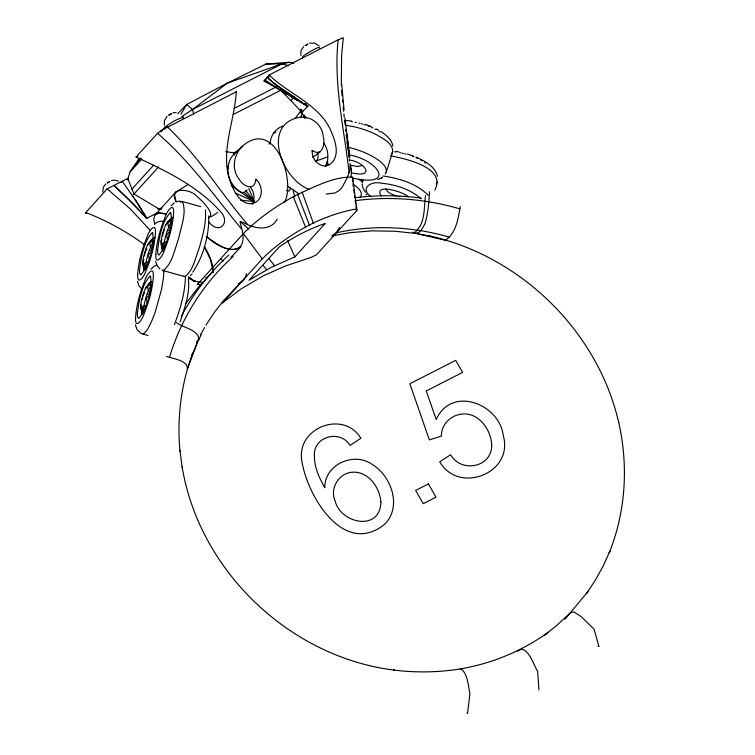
<?xml version="1.0" encoding="UTF-8"?>
<svg xmlns="http://www.w3.org/2000/svg" width="755" height="755" viewBox="0 0 755 755"><rect width="100%" height="100%" fill="white"/><g stroke="black" fill="none" stroke-linecap="round" stroke-linejoin="round"><path stroke-width="1.13" d="M213.108 272.159L213.108 271.036M142.497 299.414C142.421 292.525 146.291 285.56 151.755 281.473M144.62 255.907C144.582 248.65 148.773 241.298 154.803 237.306M162.759 235.919C162.721 228.661 166.912 221.309 172.942 217.317M163.844 270.715L163.448 277.812L161.561 289.25L155.134 312.343L151.576 321.517L147.178 330.086L143.799 333.804L141.883 333.502M185.456 276.783C184.966 293.28 180.134 309.371 174.386 324.725M362.06 183.701L363.061 188.439L365.467 192.251M208.757 221.715C218.101 235.126 231.615 223.235 220.29 211.381C197.687 186.174 166.308 171.026 136.042 157.021L157.55 133.324L161.372 130.388L236.296 91.761C234.531 123.367 217.751 156.37 232.663 187.268C236.032 195.139 242.78 205.435 252.746 203.425C263.58 200.726 263.533 185.522 255.822 179.265L255.379 179.624M326.217 194.101L334.975 192.959L338.655 190.921L341.751 187.919L347.423 177.482L349.603 170.866L350.518 165.241L351.528 170.3L351.132 176.84M341.59 56.087L341.298 84.985M301.292 112.287L300.801 109.013L301.283 112.419M351.509 172.602L350.716 168.11M341.656 55.266L343.317 37.75L338.127 39.798L269.176 74.981L263.995 81.04L280.549 90.27L281.87 89.59M270.139 144.026C270.196 136.598 274.707 129.549 281.502 126.576M290.203 187.702C290.515 189.864 288.448 192.846 286.438 190.326M425.527 195.498C424.14 205.634 425.008 216.657 420.195 225.962C418.355 227.831 415.439 234.399 412.485 232.238M208.757 217.799C216.072 213.91 200.783 199.622 196.828 196.272C190.788 188.769 167.402 186.07 176.321 202.132M338.127 39.798C333.436 84.277 344.129 128.765 349.121 172.584M174.509 194.809L176.038 201.481M362.249 182.578L362.9 180.115M385.182 174.065C389.155 168.497 382.011 162.816 377.944 159.805C369.091 153.699 358.87 149.849 348.47 147.329M386.315 171.989L392.732 151.623C392.789 142.959 382.879 138.59 376.5 134.739C366.911 129.954 356.52 126.717 345.884 125.377M434.776 190.166C446.969 167.308 405.039 158.729 390.495 155.766M326.972 164.901C328.35 157.436 328.699 149.339 323.527 143.016M358.955 179.209L362.306 181.719L362.815 180.247M174.537 194.592L175.66 192.232L188.335 184.296M142.393 314.042C139.694 307.134 140.6 298.565 144.818 292.421M418.629 234.069L445.403 240.25C456.35 233.021 458.058 218.516 460.295 206.606M255.822 179.265C254.926 191.581 243.44 186.74 239.354 179.435C230.832 169.309 233.776 153.727 243.346 145.394C274.905 119.12 295.601 179.294 284.786 202.057M187.259 369.233C188.788 360.739 173.395 358.767 166.534 356.511M339.533 227.368L336.126 232.842L331.728 235.947L349.98 232.7L372.007 230.851L395.243 231.266L412.796 233.144M362.306 181.719L362.711 180.445M169.545 357.143C181.087 318.676 203.218 283.389 233.116 256.53M127.595 179.652L130.077 171.932L139.241 158.286M187.712 368.308L196.8 343.902M222.527 302.868L262.268 258.899C275.905 245.082 292.213 233.984 309.38 225.028C323.083 217.969 337.74 212.731 352.84 209.607C353.85 209.333 357.842 208.72 356.596 210.768L316.402 254.841L311.202 257.332L284.748 266.26L263.212 275.905L241.298 288.759L222.47 302.887M350.518 165.241L349.924 166.921M180.067 321.904C184.588 308.182 190.128 293.582 188.344 278.954M392.732 151.623L391.6 153.69M437.353 182.012L436.211 184.088M293.903 96.829L291.024 100.67L301.094 111.504M300.669 117.723L302.472 113.363M182.257 467.807L179.86 450.103L180.001 451.141C176.859 418.015 181.04 384.21 192.77 353.047L192.129 354.897L198.763 339.505C198.688 329.548 183.003 327.887 176.425 322.611M303.689 117.195L304.652 115.062M105.672 183.927L103.303 187.344L102.737 191.987M167.072 116.251L164.411 120.545L164.345 125.311M303.614 46.584L300.952 50.868L300.886 55.634M304.624 118.573L305.605 116.478M198.763 339.505L196.555 342.61M196.659 342.402L197.886 339.892M198.678 339.778L201.17 334.767M564.976 619.176L588.494 590.929L586.446 593.6L595.384 580.114L603.217 565.92L609.908 551.103L609.219 552.849C625.876 511.475 628.575 465.08 618.553 421.734L618.713 422.489C597.705 331.049 520.78 256.209 429.435 235.89L430.256 236.098L413.221 232.974M313.297 156.247L312.985 156.804M181.37 316.26C193.469 293.336 209.579 272.517 228.803 255.114M200.443 334.927L204.52 327.632M247.121 189.892C241.977 197.461 233.786 187.061 231.228 182.049C225.481 172.631 227.283 157.625 236.994 151.84M325.433 166.591L327.311 161.145L327.878 163.693M180.974 114.165L186.721 104.454L227.283 83.182L265.93 64.033L289.231 62.306L293.855 63.184M146.932 248.914C142.723 255.058 141.808 263.627 144.516 270.535L143.601 268.431L142.912 260.975L144.035 259.729M164.505 229.879C160.89 235.89 160.079 243.997 162.655 250.547M205.945 325.235L206.917 323.65M252.095 204.303C255.596 198.961 254.01 191.883 250.367 187.051M153.548 241.27C148.735 249.688 145.715 259.814 145.687 269.544L143.337 264.996L145.649 262.447L148.622 261.966M171.687 221.281C166.874 229.699 163.854 239.816 163.826 249.556L161.476 245.007L161.051 240.987L162.174 239.741M151.425 284.777C146.612 293.195 143.592 303.321 143.563 313.051L141.213 308.502L140.789 304.482M207.408 322.866L215.147 311.381L223.508 300.65L244.252 278.991L245.913 276.245L246.347 273.546M305.209 45.526L307.776 44.054M107.257 182.87L109.824 181.398L108.682 182.332M171.262 113.826L170.526 114.392M307.804 44.149L306.757 44.913M154.803 237.476L152.019 239.278L147.499 245.092M151.755 281.587L149.896 282.785L145.375 288.599M277.198 219.12C270.696 231.379 255.237 228.944 245.224 223.452C243.252 222.952 239.099 219.894 240.354 223.791C251.934 258.144 224.008 253.104 206.228 236.296M185.758 303.633L198.876 286.636L213.212 271.356M301.056 111.136L301.811 110.117M295.177 118.554L301.424 110.032M148.65 243.818L152.019 239.278M165.638 225.103L170.158 219.28L172.942 217.487M146.527 287.325L149.896 282.785M140.77 157.908L130.077 171.932L141.883 158.918M160.721 131.748L165.421 126.491M161.23 209.418L158.786 208.852L133.975 193.988L127.727 178.491L107.163 188.844L85.287 213.146L86.551 213.155M319.827 48.16C319.582 45.574 312.391 50.717 310.324 51.5C308.408 53.095 301.302 55.964 302.434 58.059M160.626 131.681L165.892 127.321M175.66 192.232L154.709 215.373L153.727 219.384L154.737 224.528M136.447 202.453L135.891 200.811M171.159 205.728L174.263 202.84M150.896 269.224L154.001 266.336L156.946 265.005M356.955 209.975L352.566 177.217C334.05 176.189 313.693 187.306 296.555 194.979C277.17 205.256 258.767 217.912 243.384 233.635L197.395 284.427L198.244 283.871M166.789 223.829L170.158 219.28L172.206 219.299M152.34 250.575L148.499 254.812L149.433 260.645M170.479 230.586L166.647 234.824L167.383 239.486M166.761 241.977L163.788 242.459L161.476 245.007L161.74 248.442L163.089 251.472M150.217 294.082L146.385 298.319L147.31 304.142M146.498 305.473L143.526 305.954L141.213 308.502L142.384 313.957M121.159 182.455L122.263 181.238L135.985 200.953M126.991 179.303L127.727 178.491M131.559 189.533L153.699 165.128M133.286 194.781L158.597 166.893M230.964 257.408L241.128 246.611M294.875 256.889L325.207 223.461C308.899 229.02 293.468 237.051 279.331 246.876L249.008 280.294L270.828 267.506L294.875 256.889L287.617 240.647M133.522 194.497L133.975 193.988M243.148 280.284L238.967 283.436M235.098 152.472L242.78 146.328M156.54 213.91L155.285 214.684L159.248 212.976L166.364 214.156M235.324 152.227L234.909 152.661L235.749 152.538M155.285 214.684L158.276 213.108L162.891 213.25M302.085 112.599L301.245 112.825L303.208 110.777M302.821 111.183L308.361 106.011M235.551 92.535L236.296 91.761M177.708 113.778L186.721 104.454L192.468 109.55L193.657 113.967M183.003 118.129L183.559 116.95L174.688 120.658L167.289 125.396L165.449 127.085L165.59 127.755M517.741 651.31L518.411 650.65M240.222 247.196C229.331 254.388 216.647 243.648 207.729 237.485M359.984 197.451C364.344 192.582 357.313 186.976 353.5 184.446M192.1 274.008L190.42 275.424M268.789 144.016L270.488 142.487M366.071 194.922L367.043 194.054M192.799 272.168C203.586 256.002 209.192 235.305 208.757 215.902M518.76 650.338C527.603 644.902 533.757 665.419 537.654 671.431L538.938 689.919M181.927 116.496L192.468 109.55L227.283 83.182L282.059 63.835L289.231 62.306M311.815 150.821L312.362 150.415C321.819 157.436 325.764 143.856 323.225 136.636C322.47 124.301 310.23 114.93 298.197 117.553C260.928 126.104 283.002 180.52 309.116 189.269M312.872 157.323L320.318 151.764M154.822 223.791L158.38 221.668L162.249 221.13M180.256 202.17L182.38 201.51C187.136 213.052 180.813 226.821 178.633 238.627C174.537 249.329 172.659 263.08 163.344 270.535L162.146 270.007M217.695 212.448L211.06 216.883M362.023 165.656L357.275 166.487L351.084 165.307M406.643 196.045L405.161 196.668M170.215 114.581L168.676 115.185L171.234 113.731M377.726 179.558L381.115 178.152M381.577 177.878L382.474 177.359L380.256 178.652M273.367 133.399L275.877 132.068M108.361 182.512L107.342 182.946M136.042 157.021L137.797 156.115M306.181 45.234L305.265 45.602M192.468 109.55L282.059 63.835L288.693 65.694M266.1 79.379L264.911 79.983L283.625 92.091M263.995 81.04L265.184 80.436M276.037 86.948L276.84 86.542M233.974 108.465L277.028 86.495M233.333 114.449L282.691 89.26M157.38 212.872L146.668 218.318L145.262 216.77M171.376 220.828L167.95 222.555L168.374 226.576L170.526 228.935M153.237 240.817L149.811 242.544L150.226 246.564L152.387 248.923M151.113 284.324L147.687 286.051L148.112 290.071L150.264 292.43M281.785 126.444L282.644 126.076M269.573 79.615L267.242 77.246L267.902 76.953M267.798 77.001L269.195 76.387M460.22 669.081L460.899 668.817C492.241 663.39 522.29 650.923 548.149 632.379L543.94 635.55L556.199 625.914L570.034 613.145L571.875 612.192L574.357 612.154L581.378 616.769L594.043 629.17L598.932 646.478L597.951 646.252M327.689 156.88L316.864 160.739M172.867 112.91L176.123 112.467M111.457 180.577L114.713 180.134L118.393 181.077M162.882 221.63L163.599 221.404M301.717 112.703L301.217 112.561M309.607 43.167L314.618 43.082L319.252 45.998M167.506 230.7L170.3 229.973M149.367 250.688L152.161 249.962M147.244 294.195L150.037 293.468M336.126 232.842C373.366 224.565 412.617 226.434 449.168 237.145M177.208 201.51L180.388 201.141M158.786 208.852L158.059 208.984M238.722 283.493L238.193 283.559M207.38 277.425L205.596 277.727M158.569 208.729L161.938 208.144M225.707 151.604L233.691 152.897L237.117 152.331M355.426 197.716C377.179 194.95 399.291 195.149 421.016 198.103M355.482 200.66C390.392 195.979 426.235 199.046 460.022 208.918M203.605 282.653L193.639 281.002L188.92 278.038L190.015 278.142M265.93 64.033L282.059 63.835M344.582 120.404L351.481 121.008M240.364 200.15L254.331 201.566L245.743 190.468M394.742 151.887L395.941 152.029M382.974 175.99C399.225 178.293 416.269 183.446 428.236 195.196M351.33 121.64L352.557 121.8M160.532 209.475L158.163 209.116M396.101 151.396L398.885 151.868M398.819 196.479L399.876 196.659M355.067 122.225L356.341 122.48M399.678 152.614L400.962 152.869M315.241 161.004C318.874 160.994 317.864 155.096 317.997 152.746M163.561 213.382L164.241 213.542M402.245 153.152L403.538 153.454M351.613 172.829C375.235 178.444 365.807 162.542 350.15 160.164M352.538 178.123C396.611 187.712 378.33 160.136 349.876 155.03M138.646 205.898L139.618 206.606M358.927 123.065L360.22 123.395M404.84 153.784L406.143 154.133M182.068 201.415L200.764 206.662M162.703 270.441L184.635 276.594M142.44 333.936L147.999 335.503M195.111 280.681L194.592 280.52M396.715 195.989C392.817 194.63 387.485 193.28 385.975 188.986M164.939 213.722L165.647 213.929M361.522 123.745L362.825 124.122M301.254 112.967L302.377 113.476M407.502 153.973L413.164 155.889M364.118 124.518L365.401 124.943M365.741 124.49L371.281 126.595M192.884 279.935L192.298 279.709M367.93 125.849L369.167 126.34M412.541 156.247L413.778 156.729M85.664 212.542C106.766 220.488 126.538 231.615 144.771 244.846M415.901 156.983C424.565 161.023 435.125 166.204 437.523 176.368M235.239 193.035L254.331 201.566L243.978 192.195M191.364 279.312L188.92 278.038M371.583 127.359L372.753 127.897M416.194 157.748L417.364 158.286M299.112 193.941L287.108 185.768M375.009 129.011L376.084 129.577M376.415 129.001L378.765 130.294M420.695 159.975L421.743 160.551M296.073 99.575L307.464 106.285L305.35 103.595L305.7 104.03M291.137 96.649L296.951 100.094M294.299 98.537L295.186 99.056M292.053 97.197L285.456 93.224M287.495 94.46L284.871 92.865M284.786 92.808L285.371 93.167M285.041 92.969L283.455 91.987L284.626 92.714M283.795 92.195L284.456 92.61M289.118 93.686L290.458 94.526M288.448 93.271L307.464 106.285L292.468 95.781M287.353 92.582L288.655 93.403M291.128 94.941L291.798 95.356M140.968 333.342L136.985 329.558L135.4 324.782M285.239 91.251L287.778 92.846M286.702 92.176L287.108 92.431M286.381 91.968L285.89 91.666M285.767 91.591L284.588 90.836M284.097 90.525L285.097 91.166M284.427 90.742L282.804 89.685M283.937 90.421L283.446 90.109M283.285 90.005L277.642 86.183M282.634 89.581L269.875 79.898M379.095 131.351L380.01 131.955M146.772 218.393L145.743 217.298M380.954 131.615C386.211 135.003 391.675 139.505 392.911 145.979M424.631 162.353L425.499 162.957M231.332 185.56L254.331 201.566M277.33 85.947L274.48 83.824M197.952 283.701L200.726 285.758M359.805 179.794L361.994 181.464M466.967 713.088L467.543 713.532L469.893 693.836C468.289 685.493 467.59 673.403 460.899 668.817C438.683 672.488 415.986 672.828 393.648 670.062L394.45 670.157C289.769 657.19 199.339 571.044 182.134 466.845M183.767 276.066L184.966 276.604C193.544 270.092 195.356 257.672 199.235 248.121C202.576 235.739 206.606 222.914 205.379 209.956M107.163 188.844L130.379 209.003L150.377 230.549M274.169 83.579L267.242 77.246M408.2 196.828C404.897 192.251 372.913 182.417 381.171 196.007M206.511 236.749L207.181 237.287M188.486 276.689L193.903 281.077M244.828 225.622L240.184 221.536M371.243 196.715C359.125 188.731 371.035 180.709 380.822 183.125C395.261 184.494 410.22 189.005 421.167 198.867M248.791 229.029L245.13 225.877M157.55 133.324C189.845 161.004 214.524 196.111 241.326 228.831M301.273 113.099L306.539 118.12M159.89 269.016L156.842 265.316L155.662 261.287M167.355 126.944C198.103 155.879 220.262 192.431 247.574 224.443M114.033 185.381L129.577 200.434M114.581 185.9L115.128 186.419M115.685 186.938L126.444 197.329M141.223 288.542L138.703 285.305L137.523 281.275M126.972 197.848L127.491 198.367M280.869 90.591L291.024 100.67M128.01 198.876L131.162 202.029M220.668 258.672L223.102 261.098M130.096 200.953L133.191 204.077M131.927 202.793L132.436 203.303M132.635 203.51L137.655 208.663M133.437 204.331L134.192 205.096M134.447 205.351L136.183 207.134M136.919 207.899L137.41 208.408M137.618 208.625L140.562 211.711M137.901 208.918L139.599 210.702M140.534 211.683L141.043 212.221M141.006 212.183L141.515 212.731M141.478 212.693L141.997 213.24M141.959 213.203L142.469 213.75M142.431 213.703L142.94 214.26M142.903 214.212L143.412 214.76M143.374 214.722L143.884 215.269M143.846 215.232L144.347 215.779M144.318 215.751L144.818 216.289M144.79 216.26L145.281 216.798M269.176 74.981C289.797 95.347 322.291 105.134 332.54 134.909C336.098 143.563 339.08 155.436 331.662 162.957C323.197 171.394 310.909 160.551 312.362 150.415M145.186 216.628L146.668 218.318L145.998 217.157M263.07 265.43L266.609 269.743M227.161 166.411L228.586 168.261M268.856 258.38L274.48 265.713M243.384 233.635L262.268 258.899M132.908 196.319L133.692 197.48M135.324 199.943L135.702 200.519M137.674 203.557L136.74 202.113L138.363 204.624M137.863 203.85L138.939 205.539M138.486 204.831L142.553 211.372M139.732 206.794L140.789 208.493M140.902 208.682L145.658 216.581M204.416 246.668C209.126 254.426 213.287 263.165 212.995 272.442M204.199 246.819L210.296 259.088L212.948 270.347M415.996 232.984C419.893 233.861 422.96 227.17 424.829 224.056C428.113 213.693 428.868 202.529 429.482 191.742M142.903 211.947L146.668 218.318M233.691 152.897L234.607 155.058M248.82 188.59L253.869 200.481M284.239 201.236L284.531 201.953M293.28 196.696L305.52 227.038M297.649 194.422L309.38 225.028M293.034 189.958L294.799 196.932M302.132 192.176L313.334 223.055M327.991 164.203L328.104 164.713M162.627 243.733L163.826 249.556M144.488 263.721L145.687 269.544M142.365 307.228L143.563 313.051M350.254 165.383L349.961 163.561M349.527 160.806L349.244 158.965M348.97 157.106L348.451 153.378M352.632 181.625L352.566 177.217M352.944 183.956L353.264 186.287M353.746 189.788L354.218 193.28M354.539 195.611L354.85 197.942M355.171 200.273L355.643 203.774M355.964 206.106L356.596 210.768M348.064 150.556L347.706 147.716M347.649 142.195L346.762 134.305L349.622 157.625L344.997 118.214M347.649 142.251L349.603 157.578M347.347 144.856L346.885 141.015M346.215 135.192L346.441 137.146M344.091 110.051L341.732 84.437M343.874 113.816L344.261 117.355M345.564 129.313L345.781 131.276M343.6 111.278L343.157 107.191M344.695 121.366L345.026 124.358M342.628 102.029L342.421 99.953M342.034 95.743L341.619 90.411M380.916 502.009C380.312 531.765 340.75 523.762 335.201 501.141C329.312 488.476 339.033 472.498 353.057 472.186C368.733 471.592 379.841 487.721 380.916 502.009M137.344 313.665L137.552 317.015L138.788 318.544C147.574 307.427 152.699 290.014 150.5 276.066L150.103 276.009C141.223 285.824 139.118 300.801 137.344 313.665M139.467 270.158L139.675 273.518L140.911 275.037C149.698 263.92 154.822 246.507 152.623 232.559L152.227 232.502C143.346 242.317 141.242 257.295 139.467 270.158M157.606 250.169L157.814 253.52L159.05 255.048C167.837 243.931 172.961 226.509 170.762 212.57L170.366 212.514C161.485 222.329 159.38 237.306 157.606 250.169M314.486 456.237C314.184 467.581 319.45 478.066 324.782 487.739C324.405 464.57 353.793 451.358 372.139 464.391C391.449 475.848 402.368 507.115 384.455 524.432C343.553 557.143 307.143 495.629 301.868 461.012C295.856 427.896 343.393 409.389 360.89 438.287L349.98 445.412C340.297 428.934 312.41 436.55 314.486 456.237M491.675 444.61C492.609 467.354 461.201 473.574 450.65 454.708L439.731 461.834C458.851 494.77 514.155 473.177 503.255 435.531C499.3 403.387 451.056 385.39 436.248 419.601L426.245 390.939L462.607 372.385L455.69 360.361L409.842 383.748L429.368 439.891L441.43 436.069C441.052 425.235 449.876 415.958 460.342 414.306C477.547 410.984 490.986 428.982 491.675 444.61M135.56 317.93C134.9 330.482 142.808 318.903 143.997 314.023C148.82 302.094 152.482 289.505 153.331 276.623C154.011 264.061 146.093 275.641 144.903 280.53C140.081 292.449 136.41 305.048 135.56 317.93M137.684 274.424C137.023 286.975 144.922 275.396 146.121 270.517C150.943 258.587 154.605 245.998 155.454 233.116C156.134 220.554 148.216 232.134 147.027 237.023C142.204 248.942 138.533 261.541 137.684 274.424M155.823 254.435C155.162 266.987 163.071 255.407 164.26 250.528C169.082 238.599 172.744 226.009 173.593 213.127C174.273 200.566 166.355 212.146 165.166 217.034C160.343 228.954 156.672 241.553 155.823 254.435M428.425 483.936L415.656 490.448L423.262 503.679L436.031 497.158L428.425 483.936"/></g></svg>
